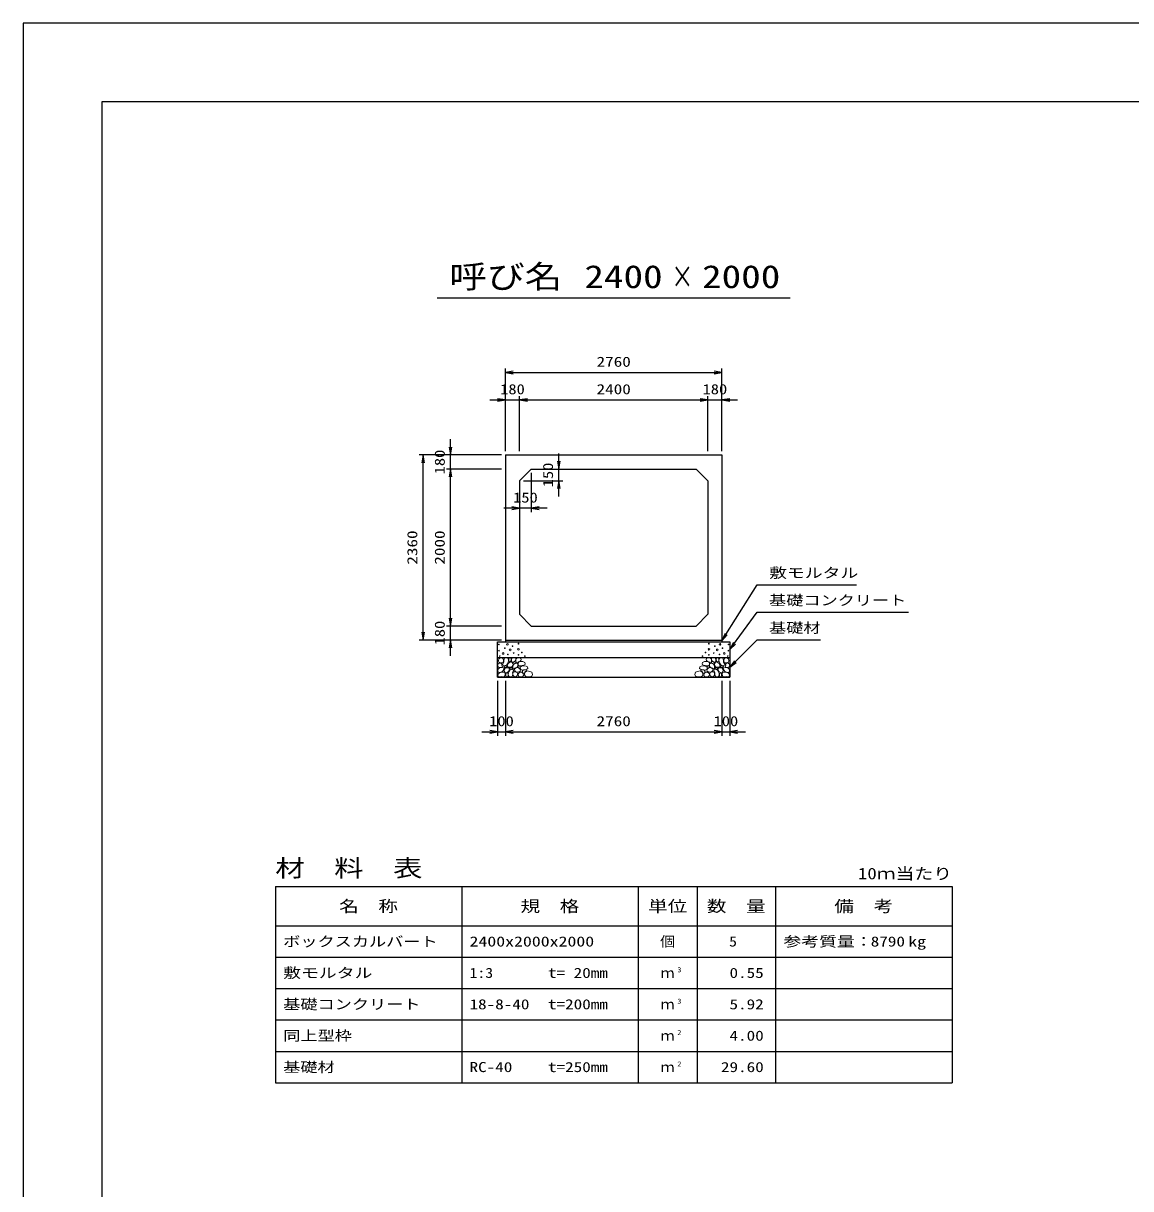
# Model space of a CAD drawing. Units: millimetres at full size. Extents: x 0 to 42050, y 0 to 29700.
# Drawn here: x 0 to 14115, y 14850 to 29700 of the extents above; entities that cross this region are included whole.
import ezdxf
from ezdxf.enums import TextEntityAlignment as Align

# ---------------------------------------------------------------- set-up
doc = ezdxf.new("R2010")
doc.units = ezdxf.units.MM
for name, color, linetype, lineweight in [('D-DCR-HCHn', 4, 'Continuous', 9), ('D-MTR-FRAM', 7, 'Continuous', 25), ('D-MTR-LINE', 7, 'Continuous', 25), ('D-STR-DIM', 7, 'Continuous', 25), ('D-STR-STRn', 1, 'Continuous', 25), ('D-STR-TXT', 7, 'Continuous', 25), ('D-TTL', 2, 'Continuous', 25), ('D-TTL-TXT', 7, 'Continuous', 25)]:
    doc.layers.add(name, color=color, linetype=linetype, lineweight=lineweight)
doc.layers.add('D-MTR', color=7, linetype='Continuous')
doc.layers.add('D-MTR-TXT', color=7, linetype='Continuous')
doc.styles.add('ＭＳ ゴシック', font='')
doc.styles.get('ＭＳ ゴシック').set_extended_font_data('MS Gothic')

# ---------------------------------------------------------------- blocks, each defined once
blk = doc.blocks.new('open_arrow')
at = {"color": 0, "linetype": 'Continuous', "lineweight": -2}
blk.add_lwpolyline([(7.5, 1.25), (0, 0), (7.5, -1.25)], dxfattribs=at)

msp = doc.modelspace()

# ---------------------------------------------------------------- linework, layer by layer
at = {"layer": 'D-DCR-HCHn'}
for points in [[(6054.101, 21537.26), (6045.433, 21511.256), (6056.99, 21493.92), (6085.883, 21491.03), (6105.61, 21499.499), (6097.441, 21519.924), (6103.219, 21531.481), (6091.662, 21543.038), (6074.326, 21548.817)], [(6108.998, 21609.493), (6082.994, 21615.271), (6059.879, 21603.714), (6056.99, 21577.71), (6062.769, 21557.485), (6091.662, 21548.817), (6111.887, 21548.817), (6120.555, 21563.263), (6120.555, 21595.046)], [(6132.112, 21612.382), (6123.444, 21586.378), (6126.334, 21557.485), (6106.109, 21525.702), (6132.112, 21511.256), (6161.006, 21525.702), (6178.342, 21548.817), (6184.12, 21586.378), (6178.342, 21606.603), (6161.006, 21615.271)], [(6181.231, 21543.038), (6166.784, 21508.366), (6178.342, 21493.92), (6213.013, 21493.92), (6227.46, 21499.698), (6241.907, 21519.924), (6241.907, 21537.26), (6227.46, 21560.374), (6210.124, 21563.263)], [(6187.01, 21606.603), (6187.01, 21571.931), (6201.456, 21563.263), (6215.903, 21571.931), (6218.792, 21592.157), (6215.903, 21609.493), (6195.678, 21615.271)], [(6235.601, 21558.845), (6223.999, 21566.941), (6222.006, 21594.16), (6231.557, 21615.616), (6255.582, 21618.128), (6275.263, 21612.156), (6276.848, 21600.53), (6274.014, 21576.921), (6258.752, 21567.586)], [(6251.681, 21534.73), (6263.297, 21540.817), (6274.296, 21546.161), (6280.86, 21559.065), (6275.554, 21567.961), (6265.968, 21570.014), (6250.137, 21561.115), (6238.42, 21552.605), (6239.515, 21544.944), (6243.895, 21537.527)], [(6253.109, 21473.224), (6240.35, 21477.579), (6239.086, 21505.688), (6249.964, 21530.928), (6280.015, 21545.156), (6302.452, 21539.405), (6303.795, 21508.924), (6293.477, 21496.886), (6265.401, 21481.311)], [(6301.239, 21551.998), (6311.02, 21563.092), (6328.359, 21569.342), (6342.287, 21578.717), (6346.55, 21593.49), (6340.013, 21607.695), (6326.369, 21616.218), (6310.845, 21617.886), (6295.522, 21615.424), (6285.719, 21606.98), (6278.918, 21589.457), (6277.379, 21572.722), (6281.1, 21562.871), (6283.729, 21553.23), (6292.948, 21549.842)], [(6322.727, 21512.135), (6312.952, 21515.066), (6308.675, 21520.928), (6305.905, 21536.938), (6309.816, 21558.619), (6335.776, 21568.926), (6365.648, 21568.926), (6393.03, 21553.998), (6397.653, 21538.004), (6393.385, 21526.63), (6380.583, 21521.299), (6359.247, 21517.745), (6332.931, 21512.013)], [(8727.273, 21512.135), (8737.048, 21515.066), (8741.325, 21520.928), (8744.095, 21536.938), (8740.184, 21558.619), (8714.224, 21568.926), (8684.352, 21568.926), (8656.97, 21553.998), (8652.347, 21538.004), (8656.615, 21526.63), (8669.417, 21521.299), (8690.753, 21517.745), (8717.069, 21512.013)], [(8748.761, 21551.998), (8738.98, 21563.092), (8721.641, 21569.342), (8707.713, 21578.717), (8703.45, 21593.49), (8709.987, 21607.695), (8723.631, 21616.218), (8739.155, 21617.886), (8754.478, 21615.424), (8764.281, 21606.98), (8771.082, 21589.457), (8772.621, 21572.722), (8768.9, 21562.871), (8766.271, 21553.23), (8757.052, 21549.842)], [(8796.891, 21473.224), (8809.65, 21477.579), (8810.914, 21505.688), (8800.036, 21530.928), (8769.985, 21545.156), (8747.548, 21539.405), (8746.205, 21508.924), (8756.523, 21496.886), (8784.599, 21481.311)], [(8798.319, 21534.73), (8786.703, 21540.817), (8775.704, 21546.161), (8769.14, 21559.065), (8774.446, 21567.961), (8784.032, 21570.014), (8799.863, 21561.115), (8811.58, 21552.605), (8810.485, 21544.944), (8806.105, 21537.527)], [(8814.399, 21558.845), (8826.001, 21566.941), (8827.994, 21594.16), (8818.443, 21615.616), (8794.418, 21618.128), (8774.737, 21612.156), (8773.152, 21600.53), (8775.986, 21576.921), (8791.248, 21567.586)], [(8868.769, 21543.038), (8883.216, 21508.366), (8871.658, 21493.92), (8836.987, 21493.92), (8822.54, 21499.698), (8808.093, 21519.924), (8808.093, 21537.26), (8822.54, 21560.374), (8839.876, 21563.263)], [(8862.99, 21606.603), (8862.99, 21571.931), (8848.544, 21563.263), (8834.097, 21571.931), (8831.208, 21592.157), (8834.097, 21609.493), (8854.322, 21615.271)], [(8917.888, 21612.382), (8926.556, 21586.378), (8923.666, 21557.485), (8943.891, 21525.702), (8917.888, 21511.256), (8888.994, 21525.702), (8871.658, 21548.817), (8865.88, 21586.378), (8871.658, 21606.603), (8888.994, 21615.271)], [(8941.002, 21609.493), (8967.006, 21615.271), (8990.121, 21603.714), (8993.01, 21577.71), (8987.231, 21557.485), (8958.338, 21548.817), (8938.113, 21548.817), (8929.445, 21563.263), (8929.445, 21595.046)], [(8995.899, 21537.26), (9004.567, 21511.256), (8993.01, 21493.92), (8964.117, 21491.03), (8944.39, 21499.499), (8952.559, 21519.924), (8946.781, 21531.481), (8958.338, 21543.038), (8975.674, 21548.817)], [(6108.944, 21441.261), (6130.346, 21473.365), (6127.671, 21481.39), (6098.243, 21489.416), (6071.49, 21486.741), (6052.763, 21470.689), (6050.087, 21451.962), (6052.763, 21433.235), (6074.165, 21427.884)], [(6119.645, 21374.378), (6138.372, 21382.404), (6143.723, 21409.157), (6133.021, 21427.884), (6114.294, 21433.235), (6090.217, 21430.56), (6063.464, 21419.859), (6050.087, 21403.807), (6050.087, 21385.08), (6058.113, 21374.378), (6090.217, 21377.054)], [(6137.891, 21511.256), (6123.444, 21499.698), (6129.223, 21491.03), (6149.448, 21491.03), (6158.116, 21493.92), (6163.895, 21505.477), (6155.227, 21514.145)], [(6183.852, 21441.261), (6197.229, 21473.365), (6186.527, 21486.741), (6154.424, 21486.741), (6141.047, 21481.39), (6127.671, 21462.663), (6127.671, 21446.612), (6141.047, 21425.209), (6157.099, 21422.534)], [(6178.502, 21382.404), (6178.502, 21414.508), (6165.125, 21422.534), (6151.749, 21414.508), (6149.073, 21395.781), (6151.749, 21379.729), (6170.476, 21374.378)], [(6229.332, 21377.054), (6237.358, 21401.131), (6234.683, 21427.884), (6253.41, 21457.313), (6229.332, 21470.689), (6202.579, 21457.313), (6186.527, 21435.91), (6181.177, 21401.131), (6186.527, 21382.404), (6202.579, 21374.378)], [(6223.982, 21470.689), (6237.358, 21481.39), (6232.007, 21489.416), (6213.28, 21489.416), (6205.254, 21486.741), (6199.904, 21476.04), (6207.93, 21468.014)], [(6250.735, 21379.729), (6274.812, 21374.378), (6296.215, 21385.08), (6298.89, 21409.157), (6293.539, 21427.884), (6266.786, 21435.91), (6248.059, 21435.91), (6240.033, 21422.534), (6240.033, 21393.106)], [(6313.981, 21430.925), (6278.607, 21437.521), (6263.56, 21449.658), (6258.808, 21468.655), (6273.492, 21483.022), (6302.102, 21491.082), (6323.749, 21478.154), (6337.74, 21460.74), (6333.78, 21443.062)], [(6332.239, 21493.692), (6332.239, 21504.551), (6325.72, 21509.466), (6314.97, 21510.609), (6306.278, 21507.18), (6303.19, 21496.664), (6310.738, 21488.891), (6320.802, 21484.319), (6330.409, 21488.319)], [(6309.869, 21416.931), (6328.084, 21432.234), (6354.219, 21431.97), (6372.17, 21416.931), (6374.81, 21389.227), (6362.666, 21373.924), (6328.876, 21371.549), (6312.509, 21381.311), (6305.645, 21403.738)], [(6358.634, 21455.297), (6350.545, 21459.592), (6339.424, 21467.928), (6334.874, 21476.518), (6334.874, 21495.212), (6348.523, 21510.37), (6378.349, 21514.159), (6410.449, 21510.117), (6426.12, 21498.585), (6430.164, 21480.462), (6417.761, 21469.388), (6407.436, 21465.361), (6390.312, 21463.128), (6374.987, 21460.305)], [(6379.876, 21417.808), (6367.748, 21423.743), (6361.39, 21430.697), (6362.71, 21447.843), (6372.307, 21456.236), (6392.7, 21461.151), (6409.015, 21461.271), (6414.293, 21449.761), (6402.814, 21439.51), (6392.239, 21430.35), (6388.573, 21421.331)], [(6423.293, 21372.112), (6406.233, 21376.916), (6394.939, 21384.601), (6389.893, 21399.011), (6387.01, 21412.7), (6398.544, 21433.594), (6421.131, 21447.524), (6455.492, 21442), (6482.645, 21431.913), (6489.133, 21401.652), (6483.366, 21379.317), (6456.934, 21372.593)], [(8626.707, 21372.112), (8643.767, 21376.916), (8655.061, 21384.601), (8660.107, 21399.011), (8662.99, 21412.7), (8651.456, 21433.594), (8628.869, 21447.524), (8594.508, 21442), (8567.355, 21431.913), (8560.867, 21401.652), (8566.634, 21379.317), (8593.066, 21372.593)], [(8691.366, 21455.297), (8699.455, 21459.592), (8710.576, 21467.928), (8715.126, 21476.518), (8715.126, 21495.212), (8701.477, 21510.37), (8671.651, 21514.159), (8639.551, 21510.117), (8623.88, 21498.585), (8619.836, 21480.462), (8632.239, 21469.388), (8642.564, 21465.361), (8659.688, 21463.128), (8675.013, 21460.305)], [(8670.124, 21417.808), (8682.252, 21423.743), (8688.61, 21430.697), (8687.29, 21447.843), (8677.693, 21456.236), (8657.3, 21461.151), (8640.985, 21461.271), (8635.707, 21449.761), (8647.186, 21439.51), (8657.761, 21430.35), (8661.427, 21421.331)], [(8740.131, 21416.931), (8721.916, 21432.234), (8695.781, 21431.97), (8677.83, 21416.931), (8675.19, 21389.227), (8687.334, 21373.924), (8721.124, 21371.549), (8737.491, 21381.311), (8744.355, 21403.738)], [(8736.019, 21430.925), (8771.393, 21437.521), (8786.44, 21449.658), (8791.192, 21468.655), (8776.508, 21483.022), (8747.898, 21491.082), (8726.251, 21478.154), (8712.26, 21460.74), (8716.22, 21443.062)], [(8717.761, 21493.692), (8717.761, 21504.551), (8724.28, 21509.466), (8735.03, 21510.609), (8743.722, 21507.18), (8746.81, 21496.664), (8739.262, 21488.891), (8729.198, 21484.319), (8719.591, 21488.319)], [(8799.265, 21379.729), (8775.188, 21374.378), (8753.785, 21385.08), (8751.11, 21409.157), (8756.461, 21427.884), (8783.214, 21435.91), (8801.941, 21435.91), (8809.967, 21422.534), (8809.967, 21393.106)], [(8820.668, 21377.054), (8812.642, 21401.131), (8815.317, 21427.884), (8796.59, 21457.313), (8820.668, 21470.689), (8847.421, 21457.313), (8863.473, 21435.91), (8868.823, 21401.131), (8863.473, 21382.404), (8847.421, 21374.378)], [(8826.018, 21470.689), (8812.642, 21481.39), (8817.993, 21489.416), (8836.72, 21489.416), (8844.746, 21486.741), (8850.096, 21476.04), (8842.07, 21468.014)], [(8866.148, 21441.261), (8852.771, 21473.365), (8863.473, 21486.741), (8895.576, 21486.741), (8908.953, 21481.39), (8922.329, 21462.663), (8922.329, 21446.612), (8908.953, 21425.209), (8892.901, 21422.534)], [(8871.498, 21382.404), (8871.498, 21414.508), (8884.875, 21422.534), (8898.251, 21414.508), (8900.927, 21395.781), (8898.251, 21379.729), (8879.524, 21374.378)], [(8912.109, 21511.256), (8926.556, 21499.698), (8920.777, 21491.03), (8900.552, 21491.03), (8891.884, 21493.92), (8886.105, 21505.477), (8894.773, 21514.145)], [(8930.355, 21374.378), (8911.628, 21382.404), (8906.277, 21409.157), (8916.979, 21427.884), (8935.706, 21433.235), (8959.783, 21430.56), (8986.536, 21419.859), (8999.913, 21403.807), (8999.913, 21385.08), (8991.887, 21374.378), (8959.783, 21377.054)], [(8941.056, 21441.261), (8919.654, 21473.365), (8922.329, 21481.39), (8951.757, 21489.416), (8978.51, 21486.741), (8997.237, 21470.689), (8999.913, 21451.962), (8997.237, 21433.235), (8975.835, 21427.884)]]:
    msp.add_lwpolyline(points, close=True, dxfattribs=at)
for centre, radius in [((6061.091, 21786.145), 4.5), ((6062.803, 21705.879), 4.5), ((6114.855, 21670.444), 11.25), ((6138.437, 21738.641), 4.5), ((6170.004, 21786.145), 11.25), ((6204.996, 21714.955), 11.25), ((6236.563, 21762.459), 4.5), ((6310.741, 21723.204), 11.25), ((6312.197, 21795.221), 4.5), ((6353.942, 21683.293), 4.5), ((8696.058, 21683.293), 4.5), ((8739.259, 21723.204), 11.25), ((8737.803, 21795.221), 4.5), ((8813.437, 21762.459), 4.5), ((8845.004, 21714.955), 11.25), ((8879.996, 21786.145), 11.25), ((8911.563, 21738.641), 4.5), ((8935.145, 21670.444), 11.25), ((8987.197, 21705.879), 4.5), ((8988.909, 21786.145), 4.5), ((6071.905, 21637.286), 4.5), ((6176.552, 21658.646), 4.5), ((6250.06, 21675.807), 4.5), ((6311.763, 21651.675), 4.5), ((6393.193, 21637.037), 4.5), ((8656.808, 21637.037), 4.5), ((8738.237, 21651.675), 4.5), ((8799.94, 21675.807), 4.5), ((8873.448, 21658.646), 4.5), ((8978.095, 21637.286), 4.5)]:
    msp.add_circle(centre, radius, dxfattribs=at)
at = {"layer": 'D-MTR-FRAM'}
for p, q in [((3212.5, 18700), (11837.5, 18700)), ((3212.5, 18700), (3212.5, 16200)), ((11837.5, 18700), (11837.5, 16200)), ((3212.5, 16200), (11837.5, 16200))]:
    msp.add_line(p, q, dxfattribs=at)
at = {"layer": 'D-MTR-LINE'}
for p, q in [((5587.5, 18700), (5587.5, 16200)), ((7837.5, 18700), (7837.5, 16200)), ((8587.5, 18700), (8587.5, 16200)), ((9587.5, 18700), (9587.5, 16200)), ((3212.5, 18200), (11837.5, 18200)), ((3212.5, 17800), (11837.5, 17800)), ((3212.5, 17400), (11837.5, 17400)), ((3212.5, 17000), (11837.5, 17000)), ((3212.5, 16600), (11837.5, 16600))]:
    msp.add_line(p, q, dxfattribs=at)
at = {"layer": 'D-STR-DIM'}
for p, q in [((6145, 24250), (6145, 25300)), ((6145, 25250), (8905, 25250)), ((8905, 24250), (8905, 25300)), ((6145, 24250), (6145, 24950)), ((6325, 24250), (6325, 24950)), ((6325, 24250), (6325, 24950)), ((8725, 24250), (8725, 24950)), ((8725, 24250), (8725, 24950)), ((8905, 24250), (8905, 24950)), ((5945, 24900), (6525, 24900)), ((6325, 24900), (8725, 24900)), ((8525, 24900), (9105, 24900)), ((5445, 23820), (5445, 24400)), ((6825, 23670), (6825, 24220)), ((6095, 24200), (5045, 24200)), ((5095, 21840), (5095, 24200)), ((6095, 24200), (5395, 24200)), ((6095, 24020), (5395, 24020)), ((6095, 24020), (5395, 24020)), ((5445, 22020), (5445, 24020)), ((6475, 23970), (6475, 23470)), ((6525, 24020), (6875, 24020)), ((6325, 23820), (6325, 23470)), ((6375, 23870), (6875, 23870)), ((6675, 23520), (6125, 23520)), ((5445, 21640), (5445, 22220)), ((6095, 22020), (5395, 22020)), ((6095, 22020), (5395, 22020)), ((6095, 21840), (5045, 21840)), ((6095, 21840), (5395, 21840)), ((6045, 21320), (6045, 20620)), ((6145, 21320), (6145, 20620)), ((6145, 21320), (6145, 20620)), ((8905, 21320), (8905, 20620)), ((8905, 21320), (8905, 20620)), ((9005, 21320), (9005, 20620)), ((5845, 20670), (6345, 20670)), ((6145, 20670), (8905, 20670)), ((8705, 20670), (9205, 20670))]:
    msp.add_line(p, q, dxfattribs=at)
at = {"layer": 'D-STR-STRn'}
for p, q in [((6145, 24200), (8905, 24200)), ((6145, 24200), (6145, 21840)), ((8905, 24200), (8905, 21840)), ((6325, 23870), (6475, 24020)), ((6475, 24020), (8575, 24020)), ((8575, 24020), (8725, 23870)), ((6325, 23870), (6325, 22170)), ((8725, 23870), (8725, 22170)), ((6475, 22020), (6325, 22170)), ((8725, 22170), (8575, 22020)), ((6475, 22020), (8575, 22020)), ((6145, 21840), (6145, 21820)), ((6145, 21840), (8905, 21840)), ((8905, 21840), (8905, 21820)), ((6045, 21370), (6045, 21820)), ((6045, 21820), (9005, 21820)), ((9005, 21820), (9005, 21370)), ((6045, 21620), (9005, 21620)), ((6045, 21370), (9005, 21370))]:
    msp.add_line(p, q, dxfattribs=at)
at = {"layer": 'D-STR-TXT'}
for points in [[(8905, 21830), (9355, 22545), (9455, 22545), (10621.624, 22545)], [(9005, 21720), (9355, 22195), (9455, 22195), (11280.761, 22195)], [(9005, 21495), (9355, 21845), (9455, 21845), (10162.36, 21845)]]:
    msp.add_lwpolyline(points, dxfattribs=at)
at = {"layer": 'D-TTL'}
for points in [[(0, 0), (42050, 0), (42050, 29700), (0, 29700)], [(1000, 1000), (41050, 1000), (41050, 28700), (1000, 28700)]]:
    msp.add_lwpolyline(points, close=True, dxfattribs=at)
at = {"layer": 'D-TTL-TXT'}
msp.add_line((5275, 26200), (9775, 26200), dxfattribs=at)

# ---------------------------------------------------------------- block references
at = {"layer": 'D-STR-DIM', "xscale": 13.3, "yscale": 13.3}
for p in [(6145, 25250), (6325, 24900), (6325, 24900), (8905, 24900), (6475, 23520), (6145, 20670), (6145, 20670), (9005, 20670)]:
    msp.add_blockref('open_arrow', p, dxfattribs=at)
for p, rotation in [((8905, 25250), 180), ((6145, 24900), 180), ((8725, 24900), 180), ((8725, 24900), 180), ((5445, 24200), 90), ((5095, 24200), 270), ((6825, 24020), 90), ((5445, 24020), 270), ((5445, 24020), 270), ((6825, 23870), 270), ((6325, 23520), 180), ((5445, 22020), 90), ((5445, 22020), 90), ((5095, 21840), 90), ((5445, 21840), 270), ((6045, 20670), 180), ((8905, 20670), 180), ((8905, 20670), 180)]:
    msp.add_blockref('open_arrow', p, dxfattribs=dict(at, rotation=rotation))
at = {"layer": 'D-STR-TXT', "xscale": 13.3, "yscale": 13.3}
for p, rotation in [((8905, 21830), 57.8), ((9005, 21720), 53.6), ((9005, 21495), 45)]:
    msp.add_blockref('open_arrow', p, dxfattribs=dict(at, rotation=rotation))

# ---------------------------------------------------------------- texts
at = {"layer": 'D-MTR', "style": 'ＭＳ ゴシック', "width": 1.25}
msp.add_text('材\u3000料\u3000表', height=219.9, dxfattribs=at).set_placement((3212.5, 18760), align=Align.BOTTOM_LEFT)
at = {"layer": 'D-MTR', "style": 'ＭＳ ゴシック', "width": 1.2}
msp.add_text('10ｍ当たり', height=146.6, dxfattribs=at).set_placement((11837.5, 18748.333), align=Align.BOTTOM_RIGHT)
at = {"layer": 'D-MTR-TXT', "style": 'ＭＳ ゴシック'}
for s, height, width, p in [('名\u3000称', 146.6, 1.25, (4400, 18450)), ('規\u3000格', 146.6, 1.25, (6712.5, 18450)), ('単位', 146.6, 1.25, (8212.5, 18450)), ('数\u3000量', 146.6, 1.25, (9087.5, 18450)), ('備\u3000考', 146.6, 1.25, (10712.5, 18450)), ('個', 128.3, 1.1, (8212.5, 18000))]:
    msp.add_text(s, height=height, dxfattribs=dict(at, width=width)).set_placement(p, align=Align.MIDDLE_CENTER)
for s, width, p in [('ボックスカルバート', 1.25, (3312.5, 18000)), ('2400x2000x2000', 1.3, (5687.5, 18000)), ('参考質量：    kg', 1.3, (9687.5, 18000)), ('敷モルタル', 1.3, (3312.5, 17600)), ('1:3', 1.15, (5687.5, 17600)), ('t= 20mm', 1.25, (6687.5, 17600)), ('基礎コンクリート', 1.25, (3312.5, 17200)), ('18-8-40', 1.25, (5687.5, 17200)), ('t=200mm', 1.25, (6687.5, 17200)), ('同上型枠', 1.25, (3312.5, 16800)), ('基礎材', 1.25, (3312.5, 16400)), ('RC-40', 1.25, (5687.5, 16400)), ('t=250mm', 1.25, (6687.5, 16400))]:
    msp.add_text(s, height=128.3, dxfattribs=dict(at, width=width)).set_placement(p, align=Align.MIDDLE_LEFT)
for s, width, p in [('5', 1.15, (9096.383, 18000)), ('8790', 1.25, (11237.5, 18000)), ('0.55', 1.25, (9437.5, 17600)), ('5.92', 1.25, (9437.5, 17200)), ('4.00', 1.25, (9437.5, 16800)), ('29.60', 1.25, (9437.5, 16400))]:
    msp.add_text(s, height=128.3, dxfattribs=dict(at, width=width)).set_placement(p, align=Align.MIDDLE_RIGHT)
for p in [(8212.5, 17600), (8212.5, 17200), (8212.5, 16800), (8212.5, 16400)]:
    msp.add_text('ｍ', height=128.3, dxfattribs=at).set_placement(p, align=Align.MIDDLE_CENTER)
at = {"layer": 'D-MTR-TXT', "style": 'ＭＳ ゴシック', "width": 1.15}
for s, p in [('3', (8337.5, 17588.333)), ('3', (8337.5, 17188.333)), ('2', (8337.5, 16788.333)), ('2', (8337.5, 16388.333))]:
    msp.add_text(s, height=64.15, dxfattribs=at).set_placement(p, align=Align.BOTTOM_LEFT)
at = {"layer": 'D-STR-DIM', "style": 'ＭＳ ゴシック'}
for s, width, p in [('2760', 1.25, (7525, 25387.5)), ('180', 1.2, (6235, 25037.5)), ('2400', 1.25, (7525, 25037.5)), ('180', 1.2, (8815, 25037.5)), ('150', 1.2, (6400, 23657.5)), ('100', 1.2, (6095, 20807.5)), ('2760', 1.25, (7525, 20807.5)), ('100', 1.2, (8955, 20807.5))]:
    msp.add_text(s, height=128.3, dxfattribs=dict(at, width=width)).set_placement(p, align=Align.MIDDLE_CENTER)
for s, width, p in [('180', 1.2, (5307.5, 24110)), ('150', 1.2, (6687.5, 23945)), ('2360', 1.25, (4957.5, 23020)), ('2000', 1.25, (5307.5, 23020)), ('180', 1.2, (5307.5, 21930))]:
    msp.add_text(s, height=128.3, rotation=90, dxfattribs=dict(at, width=width)).set_placement(p, align=Align.MIDDLE_CENTER)
at = {"layer": 'D-STR-TXT', "style": 'ＭＳ ゴシック'}
for s, width, p in [('敷モルタル', 1.3, (9505, 22595)), ('基礎コンクリート', 1.25, (9505, 22245)), ('基礎材', 1.25, (9505, 21895))]:
    msp.add_text(s, height=128.3, dxfattribs=dict(at, width=width)).set_placement(p, align=Align.BOTTOM_LEFT)
at = {"layer": 'D-TTL-TXT', "style": 'ＭＳ ゴシック'}
for s, width, p in [('呼び名', 1.2, (6150, 26237.5)), ('2400', 1.25, (7650, 26237.5)), ('×', 0.7, (8400, 26237.5)), ('2000', 1.25, (9150, 26237.5))]:
    msp.add_text(s, height=293.3, dxfattribs=dict(at, width=width)).set_placement(p, align=Align.BOTTOM_CENTER)

doc.saveas('drawing.dxf')
